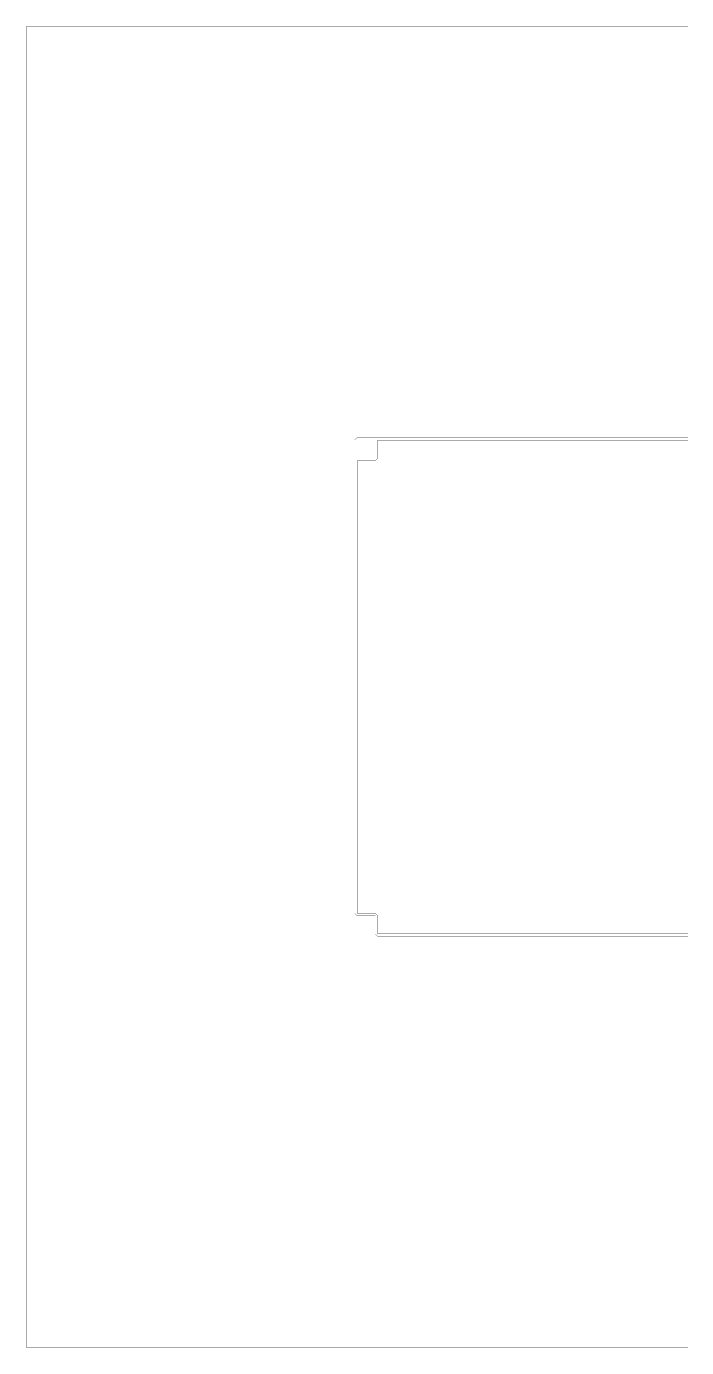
# Model space of a CAD drawing. Header units: metres. Extents: x 0 to 4990, y -4990 to 0.
# Drawn here: x 0 to 2495, y -4990 to 0 of the extents above; entities that cross this region are included whole.
import ezdxf

# ---------------------------------------------------------------- set-up
doc = ezdxf.new("R2010")
doc.units = ezdxf.units.M
doc.layers.add('conductor', color=1, linetype='Continuous')
doc.layers.add('substrate', color=5, linetype='Continuous')

msp = doc.modelspace()

# ---------------------------------------------------------------- linework, layer by layer
at = {"layer": 'conductor', "const_width": 0.5}
msp.add_lwpolyline([(2500, -1562.5), (2490.234375, -1562.5), (2480.46875, -1562.5), (2470.703125, -1562.5), (2460.9375, -1562.5), (2451.171875, -1562.5), (2441.40625, -1562.5), (2431.640625, -1562.5), (2421.875, -1562.5), (2412.109375, -1562.5), (2402.34375, -1562.5), (2392.578125, -1562.5), (2382.8125, -1562.5), (2373.046875, -1562.5), (2363.28125, -1562.5), (2353.515625, -1562.5), (2343.75, -1562.5), (2333.984375, -1562.5), (2324.21875, -1562.5), (2314.453125, -1562.5), (2304.6875, -1562.5), (2294.921875, -1562.5), (2285.15625, -1562.5), (2275.390625, -1562.5), (2265.625, -1562.5), (2255.859375, -1562.5), (2246.09375, -1562.5), (2236.328125, -1562.5), (2226.5625, -1562.5), (2216.796875, -1562.5), (2207.03125, -1562.5), (2197.265625, -1562.5), (2187.5, -1562.5), (2177.734375, -1562.5), (2167.96875, -1562.5), (2158.203125, -1562.5), (2148.4375, -1562.5), (2138.671875, -1562.5), (2128.90625, -1562.5), (2119.140625, -1562.5), (2109.375, -1562.5), (2099.609375, -1562.5), (2089.84375, -1562.5), (2080.078125, -1562.5), (2070.3125, -1562.5), (2060.546875, -1562.5), (2050.78125, -1562.5), (2041.015625, -1562.5), (2031.25, -1562.5), (2021.484375, -1562.5), (2011.71875, -1562.5), (2001.953125, -1562.5), (1992.1875, -1562.5), (1982.421875, -1562.5), (1972.65625, -1562.5), (1962.890625, -1562.5), (1953.125, -1562.5), (1943.359375, -1562.5), (1933.59375, -1562.5), (1923.828125, -1562.5), (1914.0625, -1562.5), (1904.296875, -1562.5), (1894.53125, -1562.5), (1884.765625, -1562.5), (1875, -1562.5), (1865.234375, -1562.5), (1855.46875, -1562.5), (1845.703125, -1562.5), (1835.9375, -1562.5), (1826.171875, -1562.5), (1816.40625, -1562.5), (1806.640625, -1562.5), (1796.875, -1562.5), (1787.109375, -1562.5), (1777.34375, -1562.5), (1767.578125, -1562.5), (1757.8125, -1562.5), (1748.046875, -1562.5), (1738.28125, -1562.5), (1728.515625, -1562.5), (1718.75, -1562.5), (1708.984375, -1562.5), (1699.21875, -1562.5), (1689.453125, -1562.5), (1679.6875, -1562.5), (1669.921875, -1562.5), (1660.15625, -1562.5), (1650.390625, -1562.5), (1640.625, -1562.5), (1630.859375, -1562.5), (1621.09375, -1562.5), (1611.328125, -1562.5), (1601.5625, -1562.5), (1591.796875, -1562.5), (1582.03125, -1562.5), (1572.265625, -1562.5), (1562.5, -1562.5), (1552.734375, -1562.5), (1542.96875, -1562.5), (1533.203125, -1562.5), (1523.4375, -1562.5), (1513.671875, -1562.5), (1503.90625, -1562.5), (1494.140625, -1562.5), (1484.375, -1562.5), (1474.609375, -1562.5), (1464.84375, -1562.5), (1455.078125, -1562.5), (1445.3125, -1562.5), (1435.546875, -1562.5), (1425.78125, -1562.5), (1416.015625, -1562.5), (1406.25, -1562.5), (1396.484375, -1562.5), (1386.71875, -1562.5), (1376.953125, -1562.5), (1367.1875, -1562.5), (1357.421875, -1562.5), (1347.65625, -1562.5), (1337.890625, -1562.5), (1328.125, -1562.5), (1328.125, -1572.265625), (1328.125, -1582.03125), (1328.125, -1591.796875), (1328.125, -1601.5625), (1328.125, -1611.328125), (1328.125, -1621.09375), (1328.125, -1630.859375), (1318.359375, -1640.625), (1308.59375, -1640.625), (1298.828125, -1640.625), (1289.0625, -1640.625), (1279.296875, -1640.625), (1269.53125, -1640.625), (1259.765625, -1640.625), (1250, -1640.625), (1250, -1650.390625), (1250, -1660.15625), (1250, -1669.921875), (1250, -1679.6875), (1250, -1689.453125), (1250, -1699.21875), (1250, -1708.984375), (1250, -1718.75), (1250, -1728.515625), (1250, -1738.28125), (1250, -1748.046875), (1250, -1757.8125), (1250, -1767.578125), (1250, -1777.34375), (1250, -1787.109375), (1250, -1796.875), (1250, -1806.640625), (1250, -1816.40625), (1250, -1826.171875), (1250, -1835.9375), (1250, -1845.703125), (1250, -1855.46875), (1250, -1865.234375), (1250, -1875), (1250, -1884.765625), (1250, -1894.53125), (1250, -1904.296875), (1250, -1914.0625), (1250, -1923.828125), (1250, -1933.59375), (1250, -1943.359375), (1250, -1953.125), (1250, -1962.890625), (1250, -1972.65625), (1250, -1982.421875), (1250, -1992.1875), (1250, -2001.953125), (1250, -2011.71875), (1250, -2021.484375), (1250, -2031.25), (1250, -2041.015625), (1250, -2050.78125), (1250, -2060.546875), (1250, -2070.3125), (1250, -2080.078125), (1250, -2089.84375), (1250, -2099.609375), (1250, -2109.375), (1250, -2119.140625), (1250, -2128.90625), (1250, -2138.671875), (1250, -2148.4375), (1250, -2158.203125), (1250, -2167.96875), (1250, -2177.734375), (1250, -2187.5), (1250, -2197.265625), (1250, -2207.03125), (1250, -2216.796875), (1250, -2226.5625), (1250, -2236.328125), (1250, -2246.09375), (1250, -2255.859375), (1250, -2265.625), (1250, -2275.390625), (1250, -2285.15625), (1250, -2294.921875), (1250, -2304.6875), (1250, -2314.453125), (1250, -2324.21875), (1250, -2333.984375), (1250, -2343.75), (1250, -2353.515625), (1250, -2363.28125), (1250, -2373.046875), (1250, -2382.8125), (1250, -2392.578125), (1250, -2402.34375), (1250, -2412.109375), (1250, -2421.875), (1250, -2431.640625), (1250, -2441.40625), (1250, -2451.171875), (1250, -2460.9375), (1250, -2470.703125), (1250, -2480.46875), (1250, -2490.234375), (1250, -2500), (1250, -2509.765625), (1250, -2519.53125), (1250, -2529.296875), (1250, -2539.0625), (1250, -2548.828125), (1250, -2558.59375), (1250, -2568.359375), (1250, -2578.125), (1250, -2587.890625), (1250, -2597.65625), (1250, -2607.421875), (1250, -2617.1875), (1250, -2626.953125), (1250, -2636.71875), (1250, -2646.484375), (1250, -2656.25), (1250, -2666.015625), (1250, -2675.78125), (1250, -2685.546875), (1250, -2695.3125), (1250, -2705.078125), (1250, -2714.84375), (1250, -2724.609375), (1250, -2734.375), (1250, -2744.140625), (1250, -2753.90625), (1250, -2763.671875), (1250, -2773.4375), (1250, -2783.203125), (1250, -2792.96875), (1250, -2802.734375), (1250, -2812.5), (1250, -2822.265625), (1250, -2832.03125), (1250, -2841.796875), (1250, -2851.5625), (1250, -2861.328125), (1250, -2871.09375), (1250, -2880.859375), (1250, -2890.625), (1250, -2900.390625), (1250, -2910.15625), (1250, -2919.921875), (1250, -2929.6875), (1250, -2939.453125), (1250, -2949.21875), (1250, -2958.984375), (1250, -2968.75), (1250, -2978.515625), (1250, -2988.28125), (1250, -2998.046875), (1250, -3007.8125), (1250, -3017.578125), (1250, -3027.34375), (1250, -3037.109375), (1250, -3046.875), (1250, -3056.640625), (1250, -3066.40625), (1250, -3076.171875), (1250, -3085.9375), (1250, -3095.703125), (1250, -3105.46875), (1250, -3115.234375), (1250, -3125), (1250, -3134.765625), (1250, -3144.53125), (1250, -3154.296875), (1250, -3164.0625), (1250, -3173.828125), (1250, -3183.59375), (1250, -3193.359375), (1250, -3203.125), (1250, -3212.890625), (1250, -3222.65625), (1250, -3232.421875), (1250, -3242.1875), (1250, -3251.953125), (1250, -3261.71875), (1250, -3271.484375), (1250, -3281.25), (1250, -3291.015625), (1250, -3300.78125), (1250, -3310.546875), (1250, -3320.3125), (1250, -3330.078125), (1250, -3339.84375), (1250, -3349.609375), (1259.765625, -3349.609375), (1269.53125, -3349.609375), (1279.296875, -3349.609375), (1289.0625, -3349.609375), (1298.828125, -3349.609375), (1308.59375, -3349.609375), (1318.359375, -3349.609375), (1328.125, -3359.375), (1328.125, -3369.140625), (1328.125, -3378.90625), (1328.125, -3388.671875), (1328.125, -3398.4375), (1328.125, -3408.203125), (1328.125, -3417.96875), (1328.125, -3427.734375), (1337.890625, -3427.734375), (1347.65625, -3427.734375), (1357.421875, -3427.734375), (1367.1875, -3427.734375), (1376.953125, -3427.734375), (1386.71875, -3427.734375), (1396.484375, -3427.734375), (1406.25, -3427.734375), (1416.015625, -3427.734375), (1425.78125, -3427.734375), (1435.546875, -3427.734375), (1445.3125, -3427.734375), (1455.078125, -3427.734375), (1464.84375, -3427.734375), (1474.609375, -3427.734375), (1484.375, -3427.734375), (1494.140625, -3427.734375), (1503.90625, -3427.734375), (1513.671875, -3427.734375), (1523.4375, -3427.734375), (1533.203125, -3427.734375), (1542.96875, -3427.734375), (1552.734375, -3427.734375), (1562.5, -3427.734375), (1572.265625, -3427.734375), (1582.03125, -3427.734375), (1591.796875, -3427.734375), (1601.5625, -3427.734375), (1611.328125, -3427.734375), (1621.09375, -3427.734375), (1630.859375, -3427.734375), (1640.625, -3427.734375), (1650.390625, -3427.734375), (1660.15625, -3427.734375), (1669.921875, -3427.734375), (1679.6875, -3427.734375), (1689.453125, -3427.734375), (1699.21875, -3427.734375), (1708.984375, -3427.734375), (1718.75, -3427.734375), (1728.515625, -3427.734375), (1738.28125, -3427.734375), (1748.046875, -3427.734375), (1757.8125, -3427.734375), (1767.578125, -3427.734375), (1777.34375, -3427.734375), (1787.109375, -3427.734375), (1796.875, -3427.734375), (1806.640625, -3427.734375), (1816.40625, -3427.734375), (1826.171875, -3427.734375), (1835.9375, -3427.734375), (1845.703125, -3427.734375), (1855.46875, -3427.734375), (1865.234375, -3427.734375), (1875, -3427.734375), (1884.765625, -3427.734375), (1894.53125, -3427.734375), (1904.296875, -3427.734375), (1914.0625, -3427.734375), (1923.828125, -3427.734375), (1933.59375, -3427.734375), (1943.359375, -3427.734375), (1953.125, -3427.734375), (1962.890625, -3427.734375), (1972.65625, -3427.734375), (1982.421875, -3427.734375), (1992.1875, -3427.734375), (2001.953125, -3427.734375), (2011.71875, -3427.734375), (2021.484375, -3427.734375), (2031.25, -3427.734375), (2041.015625, -3427.734375), (2050.78125, -3427.734375), (2060.546875, -3427.734375), (2070.3125, -3427.734375), (2080.078125, -3427.734375), (2089.84375, -3427.734375), (2099.609375, -3427.734375), (2109.375, -3427.734375), (2119.140625, -3427.734375), (2128.90625, -3427.734375), (2138.671875, -3427.734375), (2148.4375, -3427.734375), (2158.203125, -3427.734375), (2167.96875, -3427.734375), (2177.734375, -3427.734375), (2187.5, -3427.734375), (2197.265625, -3427.734375), (2207.03125, -3427.734375), (2216.796875, -3427.734375), (2226.5625, -3427.734375), (2236.328125, -3427.734375), (2246.09375, -3427.734375), (2255.859375, -3427.734375), (2265.625, -3427.734375), (2275.390625, -3427.734375), (2285.15625, -3427.734375), (2294.921875, -3427.734375), (2304.6875, -3427.734375), (2314.453125, -3427.734375), (2324.21875, -3427.734375), (2333.984375, -3427.734375), (2343.75, -3427.734375), (2353.515625, -3427.734375), (2363.28125, -3427.734375), (2373.046875, -3427.734375), (2382.8125, -3427.734375), (2392.578125, -3427.734375), (2402.34375, -3427.734375), (2412.109375, -3427.734375), (2421.875, -3427.734375), (2431.640625, -3427.734375), (2441.40625, -3427.734375), (2451.171875, -3427.734375), (2460.9375, -3427.734375), (2470.703125, -3427.734375), (2480.46875, -3427.734375), (2490.234375, -3427.734375), (2500, -3427.734375)], dxfattribs=at)
at = {"layer": 'substrate', "const_width": 0.5}
for points in [[(2500, 0), (2490.234375, 0), (2480.46875, 0), (2470.703125, 0), (2460.9375, 0), (2451.171875, 0), (2441.40625, 0), (2431.640625, 0), (2421.875, 0), (2412.109375, 0), (2402.34375, 0), (2392.578125, 0), (2382.8125, 0), (2373.046875, 0), (2363.28125, 0), (2353.515625, 0), (2343.75, 0), (2333.984375, 0), (2324.21875, 0), (2314.453125, 0), (2304.6875, 0), (2294.921875, 0), (2285.15625, 0), (2275.390625, 0), (2265.625, 0), (2255.859375, 0), (2246.09375, 0), (2236.328125, 0), (2226.5625, 0), (2216.796875, 0), (2207.03125, 0), (2197.265625, 0), (2187.5, 0), (2177.734375, 0), (2167.96875, 0), (2158.203125, 0), (2148.4375, 0), (2138.671875, 0), (2128.90625, 0), (2119.140625, 0), (2109.375, 0), (2099.609375, 0), (2089.84375, 0), (2080.078125, 0), (2070.3125, 0), (2060.546875, 0), (2050.78125, 0), (2041.015625, 0), (2031.25, 0), (2021.484375, 0), (2011.71875, 0), (2001.953125, 0), (1992.1875, 0), (1982.421875, 0), (1972.65625, 0), (1962.890625, 0), (1953.125, 0), (1943.359375, 0), (1933.59375, 0), (1923.828125, 0), (1914.0625, 0), (1904.296875, 0), (1894.53125, 0), (1884.765625, 0), (1875, 0), (1865.234375, 0), (1855.46875, 0), (1845.703125, 0), (1835.9375, 0), (1826.171875, 0), (1816.40625, 0), (1806.640625, 0), (1796.875, 0), (1787.109375, 0), (1777.34375, 0), (1767.578125, 0), (1757.8125, 0), (1748.046875, 0), (1738.28125, 0), (1728.515625, 0), (1718.75, 0), (1708.984375, 0), (1699.21875, 0), (1689.453125, 0), (1679.6875, 0), (1669.921875, 0), (1660.15625, 0), (1650.390625, 0), (1640.625, 0), (1630.859375, 0), (1621.09375, 0), (1611.328125, 0), (1601.5625, 0), (1591.796875, 0), (1582.03125, 0), (1572.265625, 0), (1562.5, 0), (1552.734375, 0), (1542.96875, 0), (1533.203125, 0), (1523.4375, 0), (1513.671875, 0), (1503.90625, 0), (1494.140625, 0), (1484.375, 0), (1474.609375, 0), (1464.84375, 0), (1455.078125, 0), (1445.3125, 0), (1435.546875, 0), (1425.78125, 0), (1416.015625, 0), (1406.25, 0), (1396.484375, 0), (1386.71875, 0), (1376.953125, 0), (1367.1875, 0), (1357.421875, 0), (1347.65625, 0), (1337.890625, 0), (1328.125, 0), (1318.359375, 0), (1308.59375, 0), (1298.828125, 0), (1289.0625, 0), (1279.296875, 0), (1269.53125, 0), (1259.765625, 0), (1250, 0), (1240.234375, 0), (1230.46875, 0), (1220.703125, 0), (1210.9375, 0), (1201.171875, 0), (1191.40625, 0), (1181.640625, 0), (1171.875, 0), (1162.109375, 0), (1152.34375, 0), (1142.578125, 0), (1132.8125, 0), (1123.046875, 0), (1113.28125, 0), (1103.515625, 0), (1093.75, 0), (1083.984375, 0), (1074.21875, 0), (1064.453125, 0), (1054.6875, 0), (1044.921875, 0), (1035.15625, 0), (1025.390625, 0), (1015.625, 0), (1005.859375, 0), (996.09375, 0), (986.328125, 0), (976.5625, 0), (966.796875, 0), (957.03125, 0), (947.265625, 0), (937.5, 0), (927.734375, 0), (917.96875, 0), (908.203125, 0), (898.4375, 0), (888.671875, 0), (878.90625, 0), (869.140625, 0), (859.375, 0), (849.609375, 0), (839.84375, 0), (830.078125, 0), (820.3125, 0), (810.546875, 0), (800.78125, 0), (791.015625, 0), (781.25, 0), (771.484375, 0), (761.71875, 0), (751.953125, 0), (742.1875, 0), (732.421875, 0), (722.65625, 0), (712.890625, 0), (703.125, 0), (693.359375, 0), (683.59375, 0), (673.828125, 0), (664.0625, 0), (654.296875, 0), (644.53125, 0), (634.765625, 0), (625, 0), (615.234375, 0), (605.46875, 0), (595.703125, 0), (585.9375, 0), (576.171875, 0), (566.40625, 0), (556.640625, 0), (546.875, 0), (537.109375, 0), (527.34375, 0), (517.578125, 0), (507.8125, 0), (498.046875, 0), (488.28125, 0), (478.515625, 0), (468.75, 0), (458.984375, 0), (449.21875, 0), (439.453125, 0), (429.6875, 0), (419.921875, 0), (410.15625, 0), (400.390625, 0), (390.625, 0), (380.859375, 0), (371.09375, 0), (361.328125, 0), (351.5625, 0), (341.796875, 0), (332.03125, 0), (322.265625, 0), (312.5, 0), (302.734375, 0), (292.96875, 0), (283.203125, 0), (273.4375, 0), (263.671875, 0), (253.90625, 0), (244.140625, 0), (234.375, 0), (224.609375, 0), (214.84375, 0), (205.078125, 0), (195.3125, 0), (185.546875, 0), (175.78125, 0), (166.015625, 0), (156.25, 0), (146.484375, 0), (136.71875, 0), (126.953125, 0), (117.1875, 0), (107.421875, 0), (97.65625, 0), (87.890625, 0), (78.125, 0), (68.359375, 0), (58.59375, 0), (48.828125, 0), (39.0625, 0), (29.296875, 0), (19.53125, 0), (9.765625, 0), (0, 0), (0, -9.765625), (0, -19.53125), (0, -29.296875), (0, -39.0625), (0, -48.828125), (0, -58.59375), (0, -68.359375), (0, -78.125), (0, -87.890625), (0, -97.65625), (0, -107.421875), (0, -117.1875), (0, -126.953125), (0, -136.71875), (0, -146.484375), (0, -156.25), (0, -166.015625), (0, -175.78125), (0, -185.546875), (0, -195.3125), (0, -205.078125), (0, -214.84375), (0, -224.609375), (0, -234.375), (0, -244.140625), (0, -253.90625), (0, -263.671875), (0, -273.4375), (0, -283.203125), (0, -292.96875), (0, -302.734375), (0, -312.5), (0, -322.265625), (0, -332.03125), (0, -341.796875), (0, -351.5625), (0, -361.328125), (0, -371.09375), (0, -380.859375), (0, -390.625), (0, -400.390625), (0, -410.15625), (0, -419.921875), (0, -429.6875), (0, -439.453125), (0, -449.21875), (0, -458.984375), (0, -468.75), (0, -478.515625), (0, -488.28125), (0, -498.046875), (0, -507.8125), (0, -517.578125), (0, -527.34375), (0, -537.109375), (0, -546.875), (0, -556.640625), (0, -566.40625), (0, -576.171875), (0, -585.9375), (0, -595.703125), (0, -605.46875), (0, -615.234375), (0, -625), (0, -634.765625), (0, -644.53125), (0, -654.296875), (0, -664.0625), (0, -673.828125), (0, -683.59375), (0, -693.359375), (0, -703.125), (0, -712.890625), (0, -722.65625), (0, -732.421875), (0, -742.1875), (0, -751.953125), (0, -761.71875), (0, -771.484375), (0, -781.25), (0, -791.015625), (0, -800.78125), (0, -810.546875), (0, -820.3125), (0, -830.078125), (0, -839.84375), (0, -849.609375), (0, -859.375), (0, -869.140625), (0, -878.90625), (0, -888.671875), (0, -898.4375), (0, -908.203125), (0, -917.96875), (0, -927.734375), (0, -937.5), (0, -947.265625), (0, -957.03125), (0, -966.796875), (0, -976.5625), (0, -986.328125), (0, -996.09375), (0, -1005.859375), (0, -1015.625), (0, -1025.390625), (0, -1035.15625), (0, -1044.921875), (0, -1054.6875), (0, -1064.453125), (0, -1074.21875), (0, -1083.984375), (0, -1093.75), (0, -1103.515625), (0, -1113.28125), (0, -1123.046875), (0, -1132.8125), (0, -1142.578125), (0, -1152.34375), (0, -1162.109375), (0, -1171.875), (0, -1181.640625), (0, -1191.40625), (0, -1201.171875), (0, -1210.9375), (0, -1220.703125), (0, -1230.46875), (0, -1240.234375), (0, -1250), (0, -1259.765625), (0, -1269.53125), (0, -1279.296875), (0, -1289.0625), (0, -1298.828125), (0, -1308.59375), (0, -1318.359375), (0, -1328.125), (0, -1337.890625), (0, -1347.65625), (0, -1357.421875), (0, -1367.1875), (0, -1376.953125), (0, -1386.71875), (0, -1396.484375), (0, -1406.25), (0, -1416.015625), (0, -1425.78125), (0, -1435.546875), (0, -1445.3125), (0, -1455.078125), (0, -1464.84375), (0, -1474.609375), (0, -1484.375), (0, -1494.140625), (0, -1503.90625), (0, -1513.671875), (0, -1523.4375), (0, -1533.203125), (0, -1542.96875), (0, -1552.734375), (0, -1562.5), (0, -1572.265625), (0, -1582.03125), (0, -1591.796875), (0, -1601.5625), (0, -1611.328125), (0, -1621.09375), (0, -1630.859375), (0, -1640.625), (0, -1650.390625), (0, -1660.15625), (0, -1669.921875), (0, -1679.6875), (0, -1689.453125), (0, -1699.21875), (0, -1708.984375), (0, -1718.75), (0, -1728.515625), (0, -1738.28125), (0, -1748.046875), (0, -1757.8125), (0, -1767.578125), (0, -1777.34375), (0, -1787.109375), (0, -1796.875), (0, -1806.640625), (0, -1816.40625), (0, -1826.171875), (0, -1835.9375), (0, -1845.703125), (0, -1855.46875), (0, -1865.234375), (0, -1875), (0, -1884.765625), (0, -1894.53125), (0, -1904.296875), (0, -1914.0625), (0, -1923.828125), (0, -1933.59375), (0, -1943.359375), (0, -1953.125), (0, -1962.890625), (0, -1972.65625), (0, -1982.421875), (0, -1992.1875), (0, -2001.953125), (0, -2011.71875), (0, -2021.484375), (0, -2031.25), (0, -2041.015625), (0, -2050.78125), (0, -2060.546875), (0, -2070.3125), (0, -2080.078125), (0, -2089.84375), (0, -2099.609375), (0, -2109.375), (0, -2119.140625), (0, -2128.90625), (0, -2138.671875), (0, -2148.4375), (0, -2158.203125), (0, -2167.96875), (0, -2177.734375), (0, -2187.5), (0, -2197.265625), (0, -2207.03125), (0, -2216.796875), (0, -2226.5625), (0, -2236.328125), (0, -2246.09375), (0, -2255.859375), (0, -2265.625), (0, -2275.390625), (0, -2285.15625), (0, -2294.921875), (0, -2304.6875), (0, -2314.453125), (0, -2324.21875), (0, -2333.984375), (0, -2343.75), (0, -2353.515625), (0, -2363.28125), (0, -2373.046875), (0, -2382.8125), (0, -2392.578125), (0, -2402.34375), (0, -2412.109375), (0, -2421.875), (0, -2431.640625), (0, -2441.40625), (0, -2451.171875), (0, -2460.9375), (0, -2470.703125), (0, -2480.46875), (0, -2490.234375), (0, -2500), (0, -2509.765625), (0, -2519.53125), (0, -2529.296875), (0, -2539.0625), (0, -2548.828125), (0, -2558.59375), (0, -2568.359375), (0, -2578.125), (0, -2587.890625), (0, -2597.65625), (0, -2607.421875), (0, -2617.1875), (0, -2626.953125), (0, -2636.71875), (0, -2646.484375), (0, -2656.25), (0, -2666.015625), (0, -2675.78125), (0, -2685.546875), (0, -2695.3125), (0, -2705.078125), (0, -2714.84375), (0, -2724.609375), (0, -2734.375), (0, -2744.140625), (0, -2753.90625), (0, -2763.671875), (0, -2773.4375), (0, -2783.203125), (0, -2792.96875), (0, -2802.734375), (0, -2812.5), (0, -2822.265625), (0, -2832.03125), (0, -2841.796875), (0, -2851.5625), (0, -2861.328125), (0, -2871.09375), (0, -2880.859375), (0, -2890.625), (0, -2900.390625), (0, -2910.15625), (0, -2919.921875), (0, -2929.6875), (0, -2939.453125), (0, -2949.21875), (0, -2958.984375), (0, -2968.75), (0, -2978.515625), (0, -2988.28125), (0, -2998.046875), (0, -3007.8125), (0, -3017.578125), (0, -3027.34375), (0, -3037.109375), (0, -3046.875), (0, -3056.640625), (0, -3066.40625), (0, -3076.171875), (0, -3085.9375), (0, -3095.703125), (0, -3105.46875), (0, -3115.234375), (0, -3125), (0, -3134.765625), (0, -3144.53125), (0, -3154.296875), (0, -3164.0625), (0, -3173.828125), (0, -3183.59375), (0, -3193.359375), (0, -3203.125), (0, -3212.890625), (0, -3222.65625), (0, -3232.421875), (0, -3242.1875), (0, -3251.953125), (0, -3261.71875), (0, -3271.484375), (0, -3281.25), (0, -3291.015625), (0, -3300.78125), (0, -3310.546875), (0, -3320.3125), (0, -3330.078125), (0, -3339.84375), (0, -3349.609375), (0, -3359.375), (0, -3369.140625), (0, -3378.90625), (0, -3388.671875), (0, -3398.4375), (0, -3408.203125), (0, -3417.96875), (0, -3427.734375), (0, -3437.5), (0, -3447.265625), (0, -3457.03125), (0, -3466.796875), (0, -3476.5625), (0, -3486.328125), (0, -3496.09375), (0, -3505.859375), (0, -3515.625), (0, -3525.390625), (0, -3535.15625), (0, -3544.921875), (0, -3554.6875), (0, -3564.453125), (0, -3574.21875), (0, -3583.984375), (0, -3593.75), (0, -3603.515625), (0, -3613.28125), (0, -3623.046875), (0, -3632.8125), (0, -3642.578125), (0, -3652.34375), (0, -3662.109375), (0, -3671.875), (0, -3681.640625), (0, -3691.40625), (0, -3701.171875), (0, -3710.9375), (0, -3720.703125), (0, -3730.46875), (0, -3740.234375), (0, -3750), (0, -3759.765625), (0, -3769.53125), (0, -3779.296875), (0, -3789.0625), (0, -3798.828125), (0, -3808.59375), (0, -3818.359375), (0, -3828.125), (0, -3837.890625), (0, -3847.65625), (0, -3857.421875), (0, -3867.1875), (0, -3876.953125), (0, -3886.71875), (0, -3896.484375), (0, -3906.25), (0, -3916.015625), (0, -3925.78125), (0, -3935.546875), (0, -3945.3125), (0, -3955.078125), (0, -3964.84375), (0, -3974.609375), (0, -3984.375), (0, -3994.140625), (0, -4003.90625), (0, -4013.671875), (0, -4023.4375), (0, -4033.203125), (0, -4042.96875), (0, -4052.734375), (0, -4062.5), (0, -4072.265625), (0, -4082.03125), (0, -4091.796875), (0, -4101.5625), (0, -4111.328125), (0, -4121.09375), (0, -4130.859375), (0, -4140.625), (0, -4150.390625), (0, -4160.15625), (0, -4169.921875), (0, -4179.6875), (0, -4189.453125), (0, -4199.21875), (0, -4208.984375), (0, -4218.75), (0, -4228.515625), (0, -4238.28125), (0, -4248.046875), (0, -4257.8125), (0, -4267.578125), (0, -4277.34375), (0, -4287.109375), (0, -4296.875), (0, -4306.640625), (0, -4316.40625), (0, -4326.171875), (0, -4335.9375), (0, -4345.703125), (0, -4355.46875), (0, -4365.234375), (0, -4375), (0, -4384.765625), (0, -4394.53125), (0, -4404.296875), (0, -4414.0625), (0, -4423.828125), (0, -4433.59375), (0, -4443.359375), (0, -4453.125), (0, -4462.890625), (0, -4472.65625), (0, -4482.421875), (0, -4492.1875), (0, -4501.953125), (0, -4511.71875), (0, -4521.484375), (0, -4531.25), (0, -4541.015625), (0, -4550.78125), (0, -4560.546875), (0, -4570.3125), (0, -4580.078125), (0, -4589.84375), (0, -4599.609375), (0, -4609.375), (0, -4619.140625), (0, -4628.90625), (0, -4638.671875), (0, -4648.4375), (0, -4658.203125), (0, -4667.96875), (0, -4677.734375), (0, -4687.5), (0, -4697.265625), (0, -4707.03125), (0, -4716.796875), (0, -4726.5625), (0, -4736.328125), (0, -4746.09375), (0, -4755.859375), (0, -4765.625), (0, -4775.390625), (0, -4785.15625), (0, -4794.921875), (0, -4804.6875), (0, -4814.453125), (0, -4824.21875), (0, -4833.984375), (0, -4843.75), (0, -4853.515625), (0, -4863.28125), (0, -4873.046875), (0, -4882.8125), (0, -4892.578125), (0, -4902.34375), (0, -4912.109375), (0, -4921.875), (0, -4931.640625), (0, -4941.40625), (0, -4951.171875), (0, -4960.9375), (0, -4970.703125), (0, -4980.46875), (0, -4990.234375), (9.765625, -4990.234375), (19.53125, -4990.234375), (29.296875, -4990.234375), (39.0625, -4990.234375), (48.828125, -4990.234375), (58.59375, -4990.234375), (68.359375, -4990.234375), (78.125, -4990.234375), (87.890625, -4990.234375), (97.65625, -4990.234375), (107.421875, -4990.234375), (117.1875, -4990.234375), (126.953125, -4990.234375), (136.71875, -4990.234375), (146.484375, -4990.234375), (156.25, -4990.234375), (166.015625, -4990.234375), (175.78125, -4990.234375), (185.546875, -4990.234375), (195.3125, -4990.234375), (205.078125, -4990.234375), (214.84375, -4990.234375), (224.609375, -4990.234375), (234.375, -4990.234375), (244.140625, -4990.234375), (253.90625, -4990.234375), (263.671875, -4990.234375), (273.4375, -4990.234375), (283.203125, -4990.234375), (292.96875, -4990.234375), (302.734375, -4990.234375), (312.5, -4990.234375), (322.265625, -4990.234375), (332.03125, -4990.234375), (341.796875, -4990.234375), (351.5625, -4990.234375), (361.328125, -4990.234375), (371.09375, -4990.234375), (380.859375, -4990.234375), (390.625, -4990.234375), (400.390625, -4990.234375), (410.15625, -4990.234375), (419.921875, -4990.234375), (429.6875, -4990.234375), (439.453125, -4990.234375), (449.21875, -4990.234375), (458.984375, -4990.234375), (468.75, -4990.234375), (478.515625, -4990.234375), (488.28125, -4990.234375), (498.046875, -4990.234375), (507.8125, -4990.234375), (517.578125, -4990.234375), (527.34375, -4990.234375), (537.109375, -4990.234375), (546.875, -4990.234375), (556.640625, -4990.234375), (566.40625, -4990.234375), (576.171875, -4990.234375), (585.9375, -4990.234375), (595.703125, -4990.234375), (605.46875, -4990.234375), (615.234375, -4990.234375), (625, -4990.234375), (634.765625, -4990.234375), (644.53125, -4990.234375), (654.296875, -4990.234375), (664.0625, -4990.234375), (673.828125, -4990.234375), (683.59375, -4990.234375), (693.359375, -4990.234375), (703.125, -4990.234375), (712.890625, -4990.234375), (722.65625, -4990.234375), (732.421875, -4990.234375), (742.1875, -4990.234375), (751.953125, -4990.234375), (761.71875, -4990.234375), (771.484375, -4990.234375), (781.25, -4990.234375), (791.015625, -4990.234375), (800.78125, -4990.234375), (810.546875, -4990.234375), (820.3125, -4990.234375), (830.078125, -4990.234375), (839.84375, -4990.234375), (849.609375, -4990.234375), (859.375, -4990.234375), (869.140625, -4990.234375), (878.90625, -4990.234375), (888.671875, -4990.234375), (898.4375, -4990.234375), (908.203125, -4990.234375), (917.96875, -4990.234375), (927.734375, -4990.234375), (937.5, -4990.234375), (947.265625, -4990.234375), (957.03125, -4990.234375), (966.796875, -4990.234375), (976.5625, -4990.234375), (986.328125, -4990.234375), (996.09375, -4990.234375), (1005.859375, -4990.234375), (1015.625, -4990.234375), (1025.390625, -4990.234375), (1035.15625, -4990.234375), (1044.921875, -4990.234375), (1054.6875, -4990.234375), (1064.453125, -4990.234375), (1074.21875, -4990.234375), (1083.984375, -4990.234375), (1093.75, -4990.234375), (1103.515625, -4990.234375), (1113.28125, -4990.234375), (1123.046875, -4990.234375), (1132.8125, -4990.234375), (1142.578125, -4990.234375), (1152.34375, -4990.234375), (1162.109375, -4990.234375), (1171.875, -4990.234375), (1181.640625, -4990.234375), (1191.40625, -4990.234375), (1201.171875, -4990.234375), (1210.9375, -4990.234375), (1220.703125, -4990.234375), (1230.46875, -4990.234375), (1240.234375, -4990.234375), (1250, -4990.234375), (1259.765625, -4990.234375), (1269.53125, -4990.234375), (1279.296875, -4990.234375), (1289.0625, -4990.234375), (1298.828125, -4990.234375), (1308.59375, -4990.234375), (1318.359375, -4990.234375), (1328.125, -4990.234375), (1337.890625, -4990.234375), (1347.65625, -4990.234375), (1357.421875, -4990.234375), (1367.1875, -4990.234375), (1376.953125, -4990.234375), (1386.71875, -4990.234375), (1396.484375, -4990.234375), (1406.25, -4990.234375), (1416.015625, -4990.234375), (1425.78125, -4990.234375), (1435.546875, -4990.234375), (1445.3125, -4990.234375), (1455.078125, -4990.234375), (1464.84375, -4990.234375), (1474.609375, -4990.234375), (1484.375, -4990.234375), (1494.140625, -4990.234375), (1503.90625, -4990.234375), (1513.671875, -4990.234375), (1523.4375, -4990.234375), (1533.203125, -4990.234375), (1542.96875, -4990.234375), (1552.734375, -4990.234375), (1562.5, -4990.234375), (1572.265625, -4990.234375), (1582.03125, -4990.234375), (1591.796875, -4990.234375), (1601.5625, -4990.234375), (1611.328125, -4990.234375), (1621.09375, -4990.234375), (1630.859375, -4990.234375), (1640.625, -4990.234375), (1650.390625, -4990.234375), (1660.15625, -4990.234375), (1669.921875, -4990.234375), (1679.6875, -4990.234375), (1689.453125, -4990.234375), (1699.21875, -4990.234375), (1708.984375, -4990.234375), (1718.75, -4990.234375), (1728.515625, -4990.234375), (1738.28125, -4990.234375), (1748.046875, -4990.234375), (1757.8125, -4990.234375), (1767.578125, -4990.234375), (1777.34375, -4990.234375), (1787.109375, -4990.234375), (1796.875, -4990.234375), (1806.640625, -4990.234375), (1816.40625, -4990.234375), (1826.171875, -4990.234375), (1835.9375, -4990.234375), (1845.703125, -4990.234375), (1855.46875, -4990.234375), (1865.234375, -4990.234375), (1875, -4990.234375), (1884.765625, -4990.234375), (1894.53125, -4990.234375), (1904.296875, -4990.234375), (1914.0625, -4990.234375), (1923.828125, -4990.234375), (1933.59375, -4990.234375), (1943.359375, -4990.234375), (1953.125, -4990.234375), (1962.890625, -4990.234375), (1972.65625, -4990.234375), (1982.421875, -4990.234375), (1992.1875, -4990.234375), (2001.953125, -4990.234375), (2011.71875, -4990.234375), (2021.484375, -4990.234375), (2031.25, -4990.234375), (2041.015625, -4990.234375), (2050.78125, -4990.234375), (2060.546875, -4990.234375), (2070.3125, -4990.234375), (2080.078125, -4990.234375), (2089.84375, -4990.234375), (2099.609375, -4990.234375), (2109.375, -4990.234375), (2119.140625, -4990.234375), (2128.90625, -4990.234375), (2138.671875, -4990.234375), (2148.4375, -4990.234375), (2158.203125, -4990.234375), (2167.96875, -4990.234375), (2177.734375, -4990.234375), (2187.5, -4990.234375), (2197.265625, -4990.234375), (2207.03125, -4990.234375), (2216.796875, -4990.234375), (2226.5625, -4990.234375), (2236.328125, -4990.234375), (2246.09375, -4990.234375), (2255.859375, -4990.234375), (2265.625, -4990.234375), (2275.390625, -4990.234375), (2285.15625, -4990.234375), (2294.921875, -4990.234375), (2304.6875, -4990.234375), (2314.453125, -4990.234375), (2324.21875, -4990.234375), (2333.984375, -4990.234375), (2343.75, -4990.234375), (2353.515625, -4990.234375), (2363.28125, -4990.234375), (2373.046875, -4990.234375), (2382.8125, -4990.234375), (2392.578125, -4990.234375), (2402.34375, -4990.234375), (2412.109375, -4990.234375), (2421.875, -4990.234375), (2431.640625, -4990.234375), (2441.40625, -4990.234375), (2451.171875, -4990.234375), (2460.9375, -4990.234375), (2470.703125, -4990.234375), (2480.46875, -4990.234375), (2490.234375, -4990.234375), (2500, -4990.234375)], [(2500, -3437.5), (2490.234375, -3437.5), (2480.46875, -3437.5), (2470.703125, -3437.5), (2460.9375, -3437.5), (2451.171875, -3437.5), (2441.40625, -3437.5), (2431.640625, -3437.5), (2421.875, -3437.5), (2412.109375, -3437.5), (2402.34375, -3437.5), (2392.578125, -3437.5), (2382.8125, -3437.5), (2373.046875, -3437.5), (2363.28125, -3437.5), (2353.515625, -3437.5), (2343.75, -3437.5), (2333.984375, -3437.5), (2324.21875, -3437.5), (2314.453125, -3437.5), (2304.6875, -3437.5), (2294.921875, -3437.5), (2285.15625, -3437.5), (2275.390625, -3437.5), (2265.625, -3437.5), (2255.859375, -3437.5), (2246.09375, -3437.5), (2236.328125, -3437.5), (2226.5625, -3437.5), (2216.796875, -3437.5), (2207.03125, -3437.5), (2197.265625, -3437.5), (2187.5, -3437.5), (2177.734375, -3437.5), (2167.96875, -3437.5), (2158.203125, -3437.5), (2148.4375, -3437.5), (2138.671875, -3437.5), (2128.90625, -3437.5), (2119.140625, -3437.5), (2109.375, -3437.5), (2099.609375, -3437.5), (2089.84375, -3437.5), (2080.078125, -3437.5), (2070.3125, -3437.5), (2060.546875, -3437.5), (2050.78125, -3437.5), (2041.015625, -3437.5), (2031.25, -3437.5), (2021.484375, -3437.5), (2011.71875, -3437.5), (2001.953125, -3437.5), (1992.1875, -3437.5), (1982.421875, -3437.5), (1972.65625, -3437.5), (1962.890625, -3437.5), (1953.125, -3437.5), (1943.359375, -3437.5), (1933.59375, -3437.5), (1923.828125, -3437.5), (1914.0625, -3437.5), (1904.296875, -3437.5), (1894.53125, -3437.5), (1884.765625, -3437.5), (1875, -3437.5), (1865.234375, -3437.5), (1855.46875, -3437.5), (1845.703125, -3437.5), (1835.9375, -3437.5), (1826.171875, -3437.5), (1816.40625, -3437.5), (1806.640625, -3437.5), (1796.875, -3437.5), (1787.109375, -3437.5), (1777.34375, -3437.5), (1767.578125, -3437.5), (1757.8125, -3437.5), (1748.046875, -3437.5), (1738.28125, -3437.5), (1728.515625, -3437.5), (1718.75, -3437.5), (1708.984375, -3437.5), (1699.21875, -3437.5), (1689.453125, -3437.5), (1679.6875, -3437.5), (1669.921875, -3437.5), (1660.15625, -3437.5), (1650.390625, -3437.5), (1640.625, -3437.5), (1630.859375, -3437.5), (1621.09375, -3437.5), (1611.328125, -3437.5), (1601.5625, -3437.5), (1591.796875, -3437.5), (1582.03125, -3437.5), (1572.265625, -3437.5), (1562.5, -3437.5), (1552.734375, -3437.5), (1542.96875, -3437.5), (1533.203125, -3437.5), (1523.4375, -3437.5), (1513.671875, -3437.5), (1503.90625, -3437.5), (1494.140625, -3437.5), (1484.375, -3437.5), (1474.609375, -3437.5), (1464.84375, -3437.5), (1455.078125, -3437.5), (1445.3125, -3437.5), (1435.546875, -3437.5), (1425.78125, -3437.5), (1416.015625, -3437.5), (1406.25, -3437.5), (1396.484375, -3437.5), (1386.71875, -3437.5), (1376.953125, -3437.5), (1367.1875, -3437.5), (1357.421875, -3437.5), (1347.65625, -3437.5), (1337.890625, -3437.5), (1328.125, -3437.5), (1318.359375, -3427.734375), (1318.359375, -3417.96875), (1318.359375, -3408.203125), (1318.359375, -3398.4375), (1318.359375, -3388.671875), (1318.359375, -3378.90625), (1318.359375, -3369.140625), (1318.359375, -3359.375), (1308.59375, -3359.375), (1298.828125, -3359.375), (1289.0625, -3359.375), (1279.296875, -3359.375), (1269.53125, -3359.375), (1259.765625, -3359.375), (1250, -3359.375), (1240.234375, -3349.609375), (1240.234375, -3339.84375), (1240.234375, -3330.078125), (1240.234375, -3320.3125), (1240.234375, -3310.546875), (1240.234375, -3300.78125), (1240.234375, -3291.015625), (1240.234375, -3281.25), (1240.234375, -3271.484375), (1240.234375, -3261.71875), (1240.234375, -3251.953125), (1240.234375, -3242.1875), (1240.234375, -3232.421875), (1240.234375, -3222.65625), (1240.234375, -3212.890625), (1240.234375, -3203.125), (1240.234375, -3193.359375), (1240.234375, -3183.59375), (1240.234375, -3173.828125), (1240.234375, -3164.0625), (1240.234375, -3154.296875), (1240.234375, -3144.53125), (1240.234375, -3134.765625), (1240.234375, -3125), (1240.234375, -3115.234375), (1240.234375, -3105.46875), (1240.234375, -3095.703125), (1240.234375, -3085.9375), (1240.234375, -3076.171875), (1240.234375, -3066.40625), (1240.234375, -3056.640625), (1240.234375, -3046.875), (1240.234375, -3037.109375), (1240.234375, -3027.34375), (1240.234375, -3017.578125), (1240.234375, -3007.8125), (1240.234375, -2998.046875), (1240.234375, -2988.28125), (1240.234375, -2978.515625), (1240.234375, -2968.75), (1240.234375, -2958.984375), (1240.234375, -2949.21875), (1240.234375, -2939.453125), (1240.234375, -2929.6875), (1240.234375, -2919.921875), (1240.234375, -2910.15625), (1240.234375, -2900.390625), (1240.234375, -2890.625), (1240.234375, -2880.859375), (1240.234375, -2871.09375), (1240.234375, -2861.328125), (1240.234375, -2851.5625), (1240.234375, -2841.796875), (1240.234375, -2832.03125), (1240.234375, -2822.265625), (1240.234375, -2812.5), (1240.234375, -2802.734375), (1240.234375, -2792.96875), (1240.234375, -2783.203125), (1240.234375, -2773.4375), (1240.234375, -2763.671875), (1240.234375, -2753.90625), (1240.234375, -2744.140625), (1240.234375, -2734.375), (1240.234375, -2724.609375), (1240.234375, -2714.84375), (1240.234375, -2705.078125), (1240.234375, -2695.3125), (1240.234375, -2685.546875), (1240.234375, -2675.78125), (1240.234375, -2666.015625), (1240.234375, -2656.25), (1240.234375, -2646.484375), (1240.234375, -2636.71875), (1240.234375, -2626.953125), (1240.234375, -2617.1875), (1240.234375, -2607.421875), (1240.234375, -2597.65625), (1240.234375, -2587.890625), (1240.234375, -2578.125), (1240.234375, -2568.359375), (1240.234375, -2558.59375), (1240.234375, -2548.828125), (1240.234375, -2539.0625), (1240.234375, -2529.296875), (1240.234375, -2519.53125), (1240.234375, -2509.765625), (1240.234375, -2500), (1240.234375, -2490.234375), (1240.234375, -2480.46875), (1240.234375, -2470.703125), (1240.234375, -2460.9375), (1240.234375, -2451.171875), (1240.234375, -2441.40625), (1240.234375, -2431.640625), (1240.234375, -2421.875), (1240.234375, -2412.109375), (1240.234375, -2402.34375), (1240.234375, -2392.578125), (1240.234375, -2382.8125), (1240.234375, -2373.046875), (1240.234375, -2363.28125), (1240.234375, -2353.515625), (1240.234375, -2343.75), (1240.234375, -2333.984375), (1240.234375, -2324.21875), (1240.234375, -2314.453125), (1240.234375, -2304.6875), (1240.234375, -2294.921875), (1240.234375, -2285.15625), (1240.234375, -2275.390625), (1240.234375, -2265.625), (1240.234375, -2255.859375), (1240.234375, -2246.09375), (1240.234375, -2236.328125), (1240.234375, -2226.5625), (1240.234375, -2216.796875), (1240.234375, -2207.03125), (1240.234375, -2197.265625), (1240.234375, -2187.5), (1240.234375, -2177.734375), (1240.234375, -2167.96875), (1240.234375, -2158.203125), (1240.234375, -2148.4375), (1240.234375, -2138.671875), (1240.234375, -2128.90625), (1240.234375, -2119.140625), (1240.234375, -2109.375), (1240.234375, -2099.609375), (1240.234375, -2089.84375), (1240.234375, -2080.078125), (1240.234375, -2070.3125), (1240.234375, -2060.546875), (1240.234375, -2050.78125), (1240.234375, -2041.015625), (1240.234375, -2031.25), (1240.234375, -2021.484375), (1240.234375, -2011.71875), (1240.234375, -2001.953125), (1240.234375, -1992.1875), (1240.234375, -1982.421875), (1240.234375, -1972.65625), (1240.234375, -1962.890625), (1240.234375, -1953.125), (1240.234375, -1943.359375), (1240.234375, -1933.59375), (1240.234375, -1923.828125), (1240.234375, -1914.0625), (1240.234375, -1904.296875), (1240.234375, -1894.53125), (1240.234375, -1884.765625), (1240.234375, -1875), (1240.234375, -1865.234375), (1240.234375, -1855.46875), (1240.234375, -1845.703125), (1240.234375, -1835.9375), (1240.234375, -1826.171875), (1240.234375, -1816.40625), (1240.234375, -1806.640625), (1240.234375, -1796.875), (1240.234375, -1787.109375), (1240.234375, -1777.34375), (1240.234375, -1767.578125), (1240.234375, -1757.8125), (1240.234375, -1748.046875), (1240.234375, -1738.28125), (1240.234375, -1728.515625), (1240.234375, -1718.75), (1240.234375, -1708.984375), (1240.234375, -1699.21875), (1240.234375, -1689.453125), (1240.234375, -1679.6875), (1240.234375, -1669.921875), (1240.234375, -1660.15625), (1240.234375, -1650.390625), (1240.234375, -1640.625), (1240.234375, -1630.859375), (1240.234375, -1621.09375), (1240.234375, -1611.328125), (1240.234375, -1601.5625), (1240.234375, -1591.796875), (1240.234375, -1582.03125), (1240.234375, -1572.265625), (1240.234375, -1562.5), (1250, -1552.734375), (1259.765625, -1552.734375), (1269.53125, -1552.734375), (1279.296875, -1552.734375), (1289.0625, -1552.734375), (1298.828125, -1552.734375), (1308.59375, -1552.734375), (1318.359375, -1552.734375), (1328.125, -1552.734375), (1337.890625, -1552.734375), (1347.65625, -1552.734375), (1357.421875, -1552.734375), (1367.1875, -1552.734375), (1376.953125, -1552.734375), (1386.71875, -1552.734375), (1396.484375, -1552.734375), (1406.25, -1552.734375), (1416.015625, -1552.734375), (1425.78125, -1552.734375), (1435.546875, -1552.734375), (1445.3125, -1552.734375), (1455.078125, -1552.734375), (1464.84375, -1552.734375), (1474.609375, -1552.734375), (1484.375, -1552.734375), (1494.140625, -1552.734375), (1503.90625, -1552.734375), (1513.671875, -1552.734375), (1523.4375, -1552.734375), (1533.203125, -1552.734375), (1542.96875, -1552.734375), (1552.734375, -1552.734375), (1562.5, -1552.734375), (1572.265625, -1552.734375), (1582.03125, -1552.734375), (1591.796875, -1552.734375), (1601.5625, -1552.734375), (1611.328125, -1552.734375), (1621.09375, -1552.734375), (1630.859375, -1552.734375), (1640.625, -1552.734375), (1650.390625, -1552.734375), (1660.15625, -1552.734375), (1669.921875, -1552.734375), (1679.6875, -1552.734375), (1689.453125, -1552.734375), (1699.21875, -1552.734375), (1708.984375, -1552.734375), (1718.75, -1552.734375), (1728.515625, -1552.734375), (1738.28125, -1552.734375), (1748.046875, -1552.734375), (1757.8125, -1552.734375), (1767.578125, -1552.734375), (1777.34375, -1552.734375), (1787.109375, -1552.734375), (1796.875, -1552.734375), (1806.640625, -1552.734375), (1816.40625, -1552.734375), (1826.171875, -1552.734375), (1835.9375, -1552.734375), (1845.703125, -1552.734375), (1855.46875, -1552.734375), (1865.234375, -1552.734375), (1875, -1552.734375), (1884.765625, -1552.734375), (1894.53125, -1552.734375), (1904.296875, -1552.734375), (1914.0625, -1552.734375), (1923.828125, -1552.734375), (1933.59375, -1552.734375), (1943.359375, -1552.734375), (1953.125, -1552.734375), (1962.890625, -1552.734375), (1972.65625, -1552.734375), (1982.421875, -1552.734375), (1992.1875, -1552.734375), (2001.953125, -1552.734375), (2011.71875, -1552.734375), (2021.484375, -1552.734375), (2031.25, -1552.734375), (2041.015625, -1552.734375), (2050.78125, -1552.734375), (2060.546875, -1552.734375), (2070.3125, -1552.734375), (2080.078125, -1552.734375), (2089.84375, -1552.734375), (2099.609375, -1552.734375), (2109.375, -1552.734375), (2119.140625, -1552.734375), (2128.90625, -1552.734375), (2138.671875, -1552.734375), (2148.4375, -1552.734375), (2158.203125, -1552.734375), (2167.96875, -1552.734375), (2177.734375, -1552.734375), (2187.5, -1552.734375), (2197.265625, -1552.734375), (2207.03125, -1552.734375), (2216.796875, -1552.734375), (2226.5625, -1552.734375), (2236.328125, -1552.734375), (2246.09375, -1552.734375), (2255.859375, -1552.734375), (2265.625, -1552.734375), (2275.390625, -1552.734375), (2285.15625, -1552.734375), (2294.921875, -1552.734375), (2304.6875, -1552.734375), (2314.453125, -1552.734375), (2324.21875, -1552.734375), (2333.984375, -1552.734375), (2343.75, -1552.734375), (2353.515625, -1552.734375), (2363.28125, -1552.734375), (2373.046875, -1552.734375), (2382.8125, -1552.734375), (2392.578125, -1552.734375), (2402.34375, -1552.734375), (2412.109375, -1552.734375), (2421.875, -1552.734375), (2431.640625, -1552.734375), (2441.40625, -1552.734375), (2451.171875, -1552.734375), (2460.9375, -1552.734375), (2470.703125, -1552.734375), (2480.46875, -1552.734375), (2490.234375, -1552.734375), (2500, -1552.734375)]]:
    msp.add_lwpolyline(points, dxfattribs=at)

doc.saveas('drawing.dxf')
